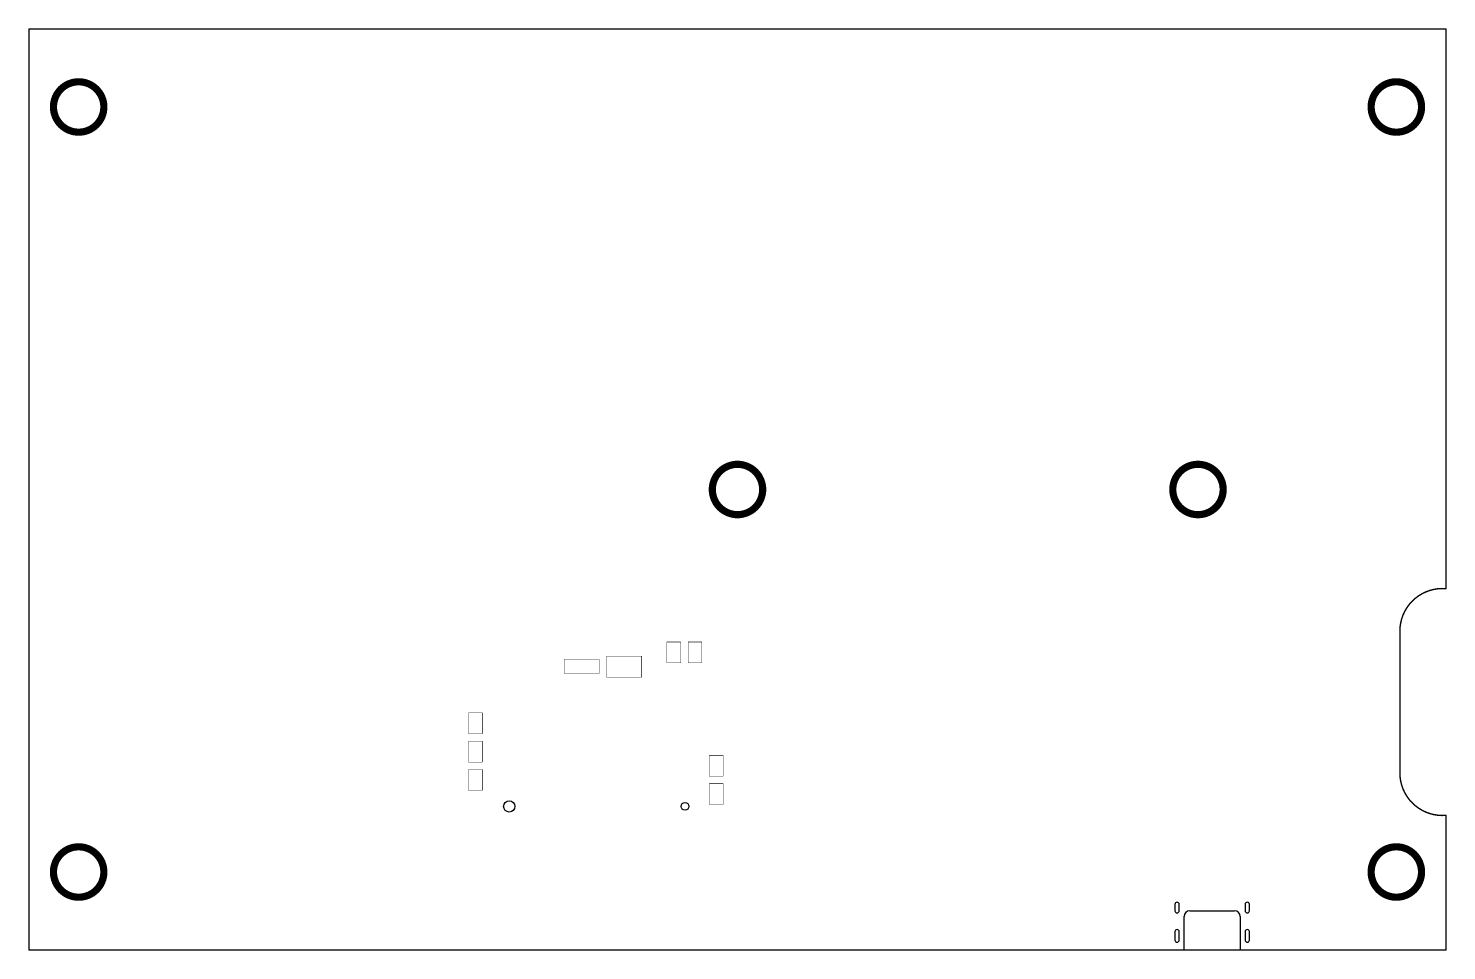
# Model space of a CAD drawing. Extents: x 0 to 200, y 0 to 130.
import ezdxf

# ---------------------------------------------------------------- set-up
doc = ezdxf.new("R2010")
doc.units = 0
for name, color, linetype in [('20', 31, 'CONTINUOUS'), ('40', 132, 'CONTINUOUS'), ('46', 140, 'CONTINUOUS')]:
    doc.layers.add(name, color=color, linetype=linetype)

msp = doc.modelspace()

# ---------------------------------------------------------------- linework, layer by layer
at = {"layer": '20', "const_width": 0.2}
for points in [[(0, 0), (0, 130)], [(0, 130), (200, 130)], [(200, 51), (200, 130)], [(193.5, 25), (193.5, 45)], [(200, 0), (200, 19)], [(200, 0), (0, 0)]]:
    msp.add_lwpolyline(points, dxfattribs=at)
at = {"layer": '20'}
for points, const_width in [([(0.05, 130, 1), (-0.05, 130)], 0.1), ([(0, 130.05, 1), (0, 129.95)], 0.1), ([(200.05, 130, 1), (199.95, 130)], 0.1), ([(200, 129.95, 1), (200, 130.05)], 0.1), ([(200, 51, 0.4388), (193.5, 45)], 0.2), ([(199.95, 51, 1), (200.05, 51)], 0.1), ([(199.9959, 50.9502, 1), (200.0041, 51.0498)], 0.1), ([(193.55, 45, 1), (193.45, 45)], 0.1), ([(193.45, 44.9999, 1), (193.55, 45.0001)], 0.1), ([(193.5, 25, 0.4388), (200, 19)], 0.2), ([(193.55, 24.9999, 1), (193.45, 25.0001)], 0.1), ([(193.45, 25, 1), (193.55, 25)], 0.1), ([(200.05, 19, 1), (199.95, 19)], 0.1), ([(200.0041, 18.9502, 1), (199.9959, 19.0498)], 0.1), ([(0, 0.05, 1), (0, -0.05)], 0.1), ([(-0.05, 0, 1), (0.05, 0)], 0.1), ([(199.95, 0, 1), (200.05, 0)], 0.1), ([(200, -0.05, 1), (200, 0.05)], 0.1)]:
    msp.add_lwpolyline(points, format="xyb", dxfattribs=dict(at, const_width=const_width))
for centre, radius in [((67.79, 20.27), 0.8), ((92.59, 20.27), 0.55)]:
    msp.add_circle(centre, radius, dxfattribs=at)
at = {"layer": '40'}
for points, const_width in [([(7, 115.444, 1), (7, 122.556, 1), (7, 115.444)], 1.016), ([(193, 115.444, 1), (193, 122.556, 1), (193, 115.444)], 1.016), ([(100, 61.444, 1), (100, 68.556, 1), (100, 61.444)], 1.016), ([(165, 61.444, 1), (165, 68.556, 1), (165, 61.444)], 1.016), ([(90.017, 43.4857, 1), (90.017, 43.4603)], 0.0254), ([(90.0297, 43.473, 1), (90.0043, 43.473)], 0.0254), ([(91.9957, 43.473, 1), (91.9703, 43.473)], 0.0254), ([(91.983, 43.4603, 1), (91.983, 43.4857)], 0.0254), ([(93.017, 43.4857, 1), (93.017, 43.4603)], 0.0254), ([(93.0297, 43.473, 1), (93.0043, 43.473)], 0.0254), ([(94.9957, 43.473, 1), (94.9703, 43.473)], 0.0254), ([(94.983, 43.4603, 1), (94.983, 43.4857)], 0.0254), ([(75.527, 40.9957, 1), (75.527, 40.9703)], 0.0254), ([(75.5397, 40.983, 1), (75.5143, 40.983)], 0.0254), ([(80.4857, 40.983, 1), (80.4603, 40.983)], 0.0254), ([(80.473, 40.9703, 1), (80.473, 40.9957)], 0.0254), ([(81.527, 41.4957, 1), (81.527, 41.4703)], 0.0254), ([(81.5397, 41.483, 1), (81.5143, 41.483)], 0.0254), ([(86.4857, 41.483, 1), (86.4603, 41.483)], 0.0254), ([(86.473, 41.4703, 1), (86.473, 41.4957)], 0.0254), ([(90.017, 40.5397, 1), (90.017, 40.5143)], 0.0254), ([(90.0043, 40.527, 1), (90.0297, 40.527)], 0.0254), ([(91.9703, 40.527, 1), (91.9957, 40.527)], 0.0254), ([(91.983, 40.5143, 1), (91.983, 40.5397)], 0.0254), ([(93.017, 40.5397, 1), (93.017, 40.5143)], 0.0254), ([(93.0043, 40.527, 1), (93.0297, 40.527)], 0.0254), ([(94.9703, 40.527, 1), (94.9957, 40.527)], 0.0254), ([(94.983, 40.5143, 1), (94.983, 40.5397)], 0.0254), ([(75.527, 39.0297, 1), (75.527, 39.0043)], 0.0254), ([(75.5143, 39.017, 1), (75.5397, 39.017)], 0.0254), ([(80.4603, 39.017, 1), (80.4857, 39.017)], 0.0254), ([(80.473, 39.0043, 1), (80.473, 39.0297)], 0.0254), ([(81.527, 38.5297, 1), (81.527, 38.5043)], 0.0254), ([(81.5143, 38.517, 1), (81.5397, 38.517)], 0.0254), ([(86.4603, 38.517, 1), (86.4857, 38.517)], 0.0254), ([(86.473, 38.5043, 1), (86.473, 38.5297)], 0.0254), ([(62.017, 33.4857, 1), (62.017, 33.4603)], 0.0254), ([(62.0297, 33.473, 1), (62.0043, 33.473)], 0.0254), ([(63.9957, 33.473, 1), (63.9703, 33.473)], 0.0254), ([(63.983, 33.4603, 1), (63.983, 33.4857)], 0.0254), ([(62.017, 30.5397, 1), (62.017, 30.5143)], 0.0254), ([(62.0043, 30.527, 1), (62.0297, 30.527)], 0.0254), ([(63.9703, 30.527, 1), (63.9957, 30.527)], 0.0254), ([(63.983, 30.5143, 1), (63.983, 30.5397)], 0.0254), ([(62.0297, 29.473, 1), (62.0043, 29.473)], 0.0254), ([(62.017, 29.4857, 1), (62.017, 29.4603)], 0.0254), ([(63.9957, 29.473, 1), (63.9703, 29.473)], 0.0254), ([(63.983, 29.4603, 1), (63.983, 29.4857)], 0.0254), ([(62.017, 26.5397, 1), (62.017, 26.5143)], 0.0254), ([(62.0043, 26.527, 1), (62.0297, 26.527)], 0.0254), ([(63.9703, 26.527, 1), (63.9957, 26.527)], 0.0254), ([(63.983, 26.5143, 1), (63.983, 26.5397)], 0.0254), ([(96.0297, 27.473, 1), (96.0043, 27.473)], 0.0254), ([(96.017, 27.4857, 1), (96.017, 27.4603)], 0.0254), ([(97.9957, 27.473, 1), (97.9703, 27.473)], 0.0254), ([(97.983, 27.4603, 1), (97.983, 27.4857)], 0.0254), ([(62.0297, 25.473, 1), (62.0043, 25.473)], 0.0254), ([(62.017, 25.4857, 1), (62.017, 25.4603)], 0.0254), ([(63.9957, 25.473, 1), (63.9703, 25.473)], 0.0254), ([(63.983, 25.4603, 1), (63.983, 25.4857)], 0.0254), ([(96.017, 24.5397, 1), (96.017, 24.5143)], 0.0254), ([(96.0043, 24.527, 1), (96.0297, 24.527)], 0.0254), ([(97.9703, 24.527, 1), (97.9957, 24.527)], 0.0254), ([(97.983, 24.5143, 1), (97.983, 24.5397)], 0.0254), ([(62.017, 22.5397, 1), (62.017, 22.5143)], 0.0254), ([(62.0043, 22.527, 1), (62.0297, 22.527)], 0.0254), ([(63.9703, 22.527, 1), (63.9957, 22.527)], 0.0254), ([(63.983, 22.5143, 1), (63.983, 22.5397)], 0.0254), ([(96.0297, 23.473, 1), (96.0043, 23.473)], 0.0254), ([(96.017, 23.4857, 1), (96.017, 23.4603)], 0.0254), ([(97.9957, 23.473, 1), (97.9703, 23.473)], 0.0254), ([(97.983, 23.4603, 1), (97.983, 23.4857)], 0.0254), ([(96.017, 20.5397, 1), (96.017, 20.5143)], 0.0254), ([(96.0043, 20.527, 1), (96.0297, 20.527)], 0.0254), ([(97.9703, 20.527, 1), (97.9957, 20.527)], 0.0254), ([(97.983, 20.5143, 1), (97.983, 20.5397)], 0.0254), ([(7, 7.444, 1), (7, 14.556, 1), (7, 7.444)], 1.016), ([(193, 7.444, 1), (193, 14.556, 1), (193, 7.444)], 1.016)]:
    msp.add_lwpolyline(points, format="xyb", dxfattribs=dict(at, const_width=const_width))
at = {"layer": '40', "const_width": 0.0508}
for points in [[(91.983, 43.473), (90.017, 43.473)], [(90.017, 43.473), (90.017, 40.527)], [(91.983, 40.527), (91.983, 43.473)], [(94.983, 43.473), (93.017, 43.473)], [(93.017, 43.473), (93.017, 40.527)], [(94.983, 40.527), (94.983, 43.473)], [(80.473, 40.983), (75.527, 40.983)], [(75.527, 40.983), (75.527, 39.017)], [(80.473, 39.017), (80.473, 40.983)], [(86.473, 41.483), (81.527, 41.483)], [(81.527, 41.483), (81.527, 38.517)], [(86.473, 38.517), (86.473, 41.483)], [(90.017, 40.527), (91.983, 40.527)], [(93.017, 40.527), (94.983, 40.527)], [(75.527, 39.017), (80.473, 39.017)], [(81.527, 38.517), (86.473, 38.517)], [(63.983, 33.473), (62.017, 33.473)], [(62.017, 33.473), (62.017, 30.527)], [(63.983, 30.527), (63.983, 33.473)], [(62.017, 30.527), (63.983, 30.527)], [(62.017, 29.473), (62.017, 26.527)], [(63.983, 29.473), (62.017, 29.473)], [(63.983, 26.527), (63.983, 29.473)], [(62.017, 26.527), (63.983, 26.527)], [(96.017, 27.473), (96.017, 24.527)], [(97.983, 27.473), (96.017, 27.473)], [(97.983, 24.527), (97.983, 27.473)], [(62.017, 25.473), (62.017, 22.527)], [(63.983, 25.473), (62.017, 25.473)], [(63.983, 22.527), (63.983, 25.473)], [(96.017, 24.527), (97.983, 24.527)], [(62.017, 22.527), (63.983, 22.527)], [(96.017, 23.473), (96.017, 20.527)], [(97.983, 23.473), (96.017, 23.473)], [(97.983, 20.527), (97.983, 23.473)], [(96.017, 20.527), (97.983, 20.527)]]:
    msp.add_lwpolyline(points, dxfattribs=at)
at = {"layer": '46'}
for p, q in [((161.75, 6.43), (161.75, 5.53)), ((162.35, 5.53), (162.35, 6.43)), ((171.65, 6.43), (171.65, 5.53)), ((172.25, 5.53), (172.25, 6.43)), ((163.05, 0.03), (163.05, 4.73)), ((163.85, 5.53), (170.15, 5.53)), ((170.95, 4.73), (170.95, 0.03)), ((161.75, 2.58), (161.75, 1.38)), ((162.35, 1.38), (162.35, 2.58)), ((171.65, 2.58), (171.65, 1.38)), ((172.25, 1.38), (172.25, 2.58)), ((163.05, 0.03), (170.95, 0.03))]:
    msp.add_line(p, q, dxfattribs=at)
for centre, radius, start, end in [((162.05, 6.43), 0.3, 90, 180), ((162.05, 6.43), 0.3, 0, 90), ((171.95, 6.43), 0.3, 90, 180), ((171.95, 6.43), 0.3, 0, 90), ((162.05, 5.53), 0.3, 180, 270), ((162.05, 5.53), 0.3, 270, 0), ((163.85, 4.73), 0.8, 90, 180), ((170.15, 4.73), 0.8, 0, 90), ((171.95, 5.53), 0.3, 180, 270), ((171.95, 5.53), 0.3, 270, 0), ((162.05, 2.58), 0.3, 90, 180), ((162.05, 2.58), 0.3, 0, 90), ((171.95, 2.58), 0.3, 90, 180), ((171.95, 2.58), 0.3, 0, 90), ((162.05, 1.38), 0.3, 180, 270), ((162.05, 1.38), 0.3, 270, 0), ((171.95, 1.38), 0.3, 180, 270), ((171.95, 1.38), 0.3, 270, 0)]:
    msp.add_arc(centre, radius, start, end, dxfattribs=at)

doc.saveas('drawing.dxf')
